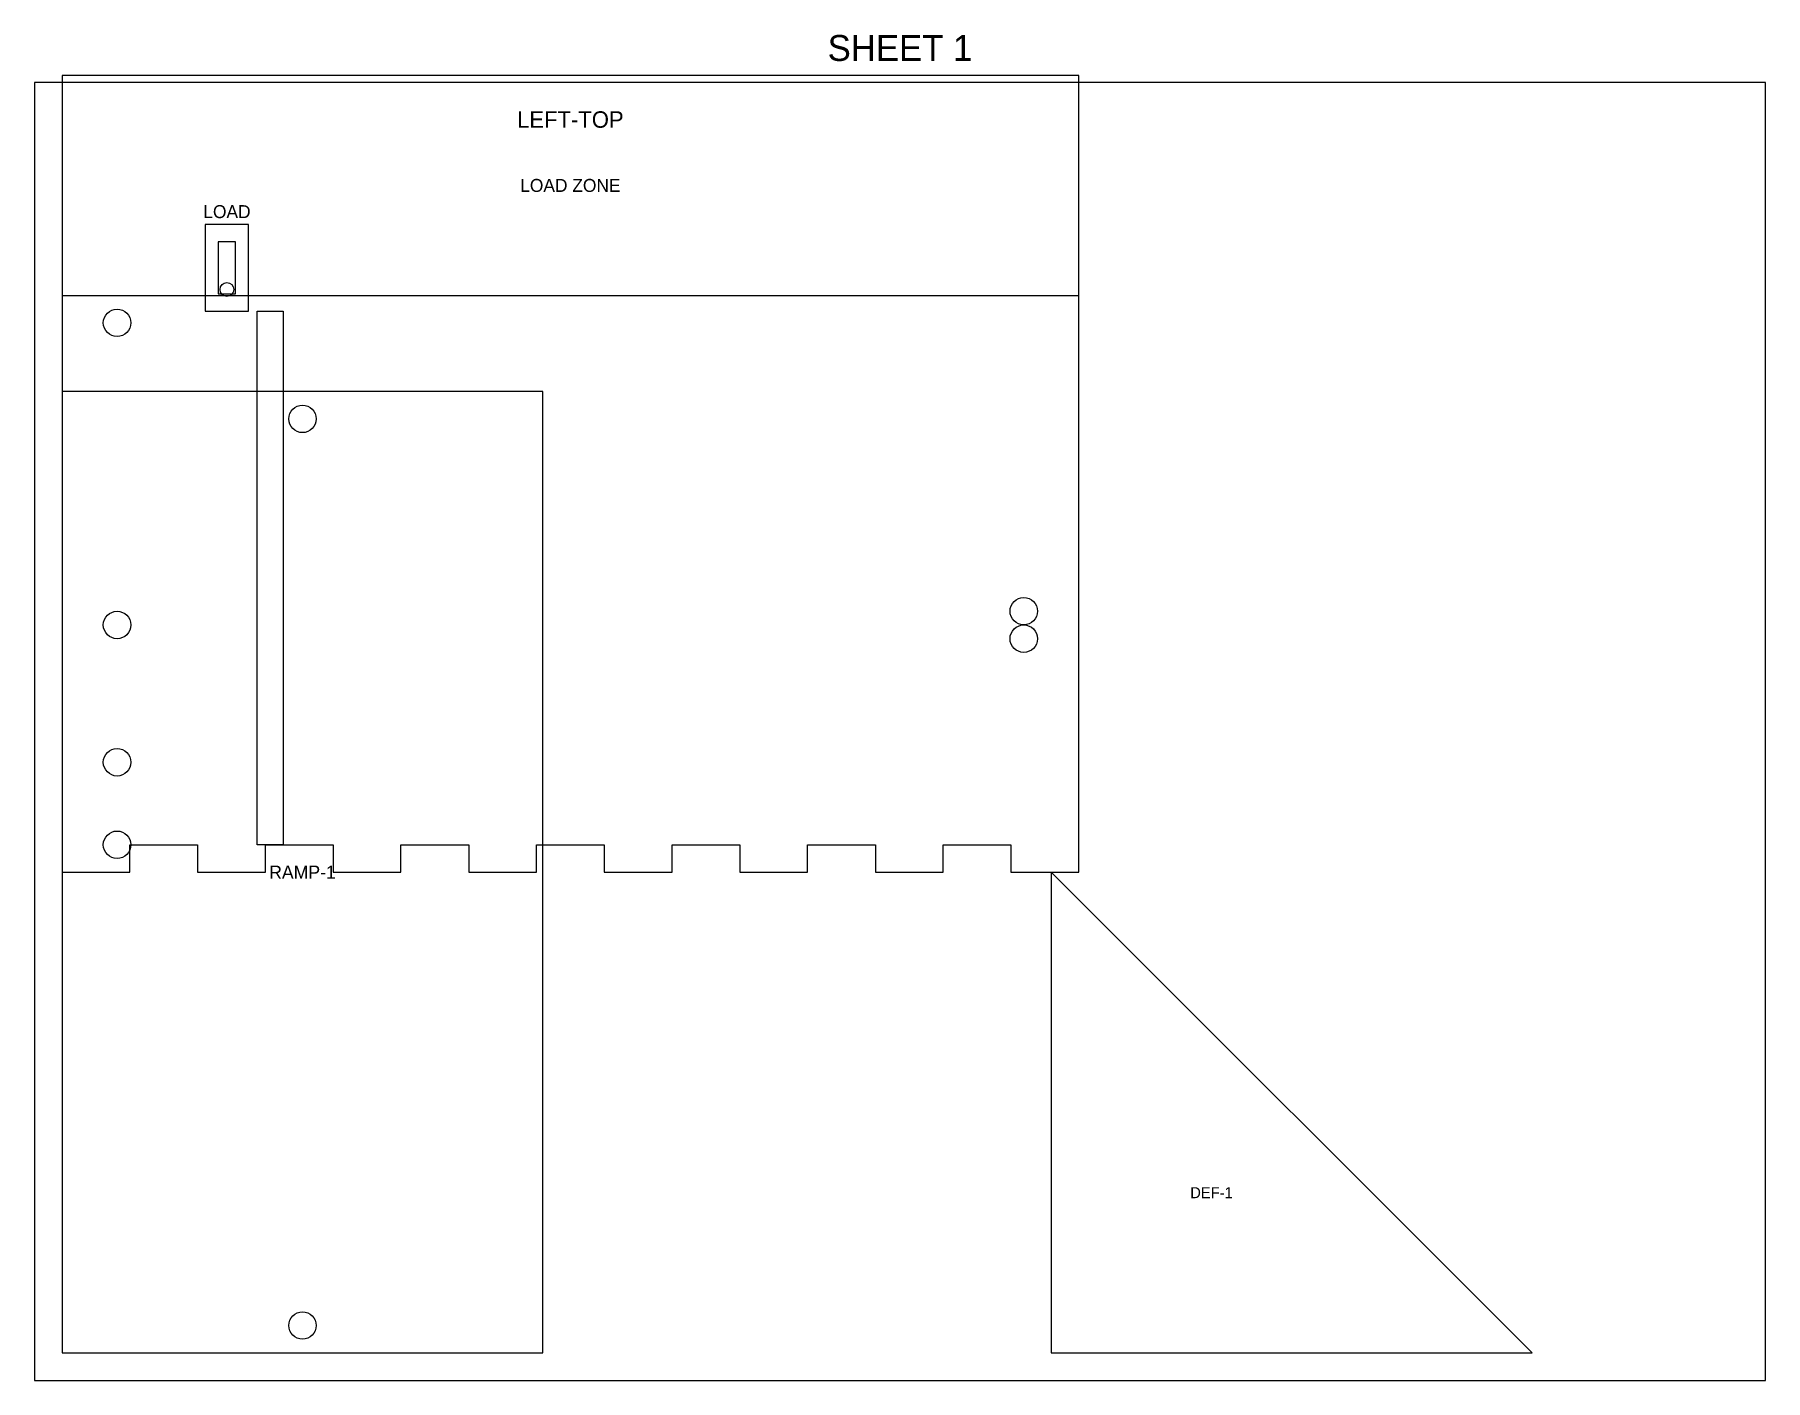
# Model space of a CAD drawing. Header units: millimetres. Extents: x 0 to 400, y 0 to 311.
import ezdxf
from ezdxf.enums import TextEntityAlignment as Align

# ---------------------------------------------------------------- set-up
doc = ezdxf.new("R2010")
doc.units = ezdxf.units.MM
for name, color, linetype in [('BED', 8, 'Continuous'), ('CUT', 7, 'Continuous'), ('ENGRAVE', 4, 'Continuous'), ('HOLES', 5, 'Continuous'), ('SENSOR', 1, 'Continuous'), ('WIRE', 3, 'Continuous')]:
    doc.layers.add(name, color=color, linetype=linetype)

msp = doc.modelspace()

# ---------------------------------------------------------------- linework, layer by layer
at = {"layer": 'BED'}
msp.add_lwpolyline([(0, 0), (400, 0), (400, 300), (0, 300), (0, 0)], dxfattribs=at)
at = {"layer": 'CUT'}
for points in [[(6.35, 123.82), (6.35, 117.47), (22.01, 117.47), (22.01, 123.82), (22.01, 123.82), (37.68, 123.82), (37.68, 123.82), (37.68, 117.47), (53.34, 117.47), (53.34, 123.82), (53.34, 123.82), (69, 123.82), (69, 123.82), (69, 117.47), (84.67, 117.47), (84.67, 123.82), (84.67, 123.82), (100.33, 123.82), (100.33, 123.82), (100.33, 117.47), (115.99, 117.47), (115.99, 123.82), (115.99, 123.82), (131.66, 123.82), (131.66, 123.82), (131.66, 117.47), (147.32, 117.47), (147.32, 123.82), (147.32, 123.82), (162.98, 123.82), (162.98, 123.82), (162.98, 117.47), (178.65, 117.47), (178.65, 123.82), (178.65, 123.82), (194.31, 123.82), (194.31, 123.82), (194.31, 117.47), (209.97, 117.47), (209.97, 123.82), (209.97, 123.82), (225.64, 123.82), (225.64, 123.82), (225.64, 117.47), (241.3, 117.47), (241.3, 123.82), (241.3, 123.82), (241.3, 301.62), (6.35, 301.62), (6.35, 123.82)], [(6.35, 6.35), (117.47, 6.35), (117.47, 228.6), (6.35, 228.6), (6.35, 6.35)], [(234.95, 6.35), (346.07, 6.35), (234.95, 117.47), (234.95, 6.35)]]:
    msp.add_lwpolyline(points, close=True, dxfattribs=at)
at = {"layer": 'ENGRAVE'}
msp.add_line((6.35, 250.82), (241.3, 250.82), dxfattribs=at)
msp.add_lwpolyline([(39.45, 247.17), (49.45, 247.17), (49.45, 267.17), (39.45, 267.17)], close=True, dxfattribs=at)
at = {"layer": 'HOLES'}
for centre in [(19.05, 244.47), (61.91, 222.25), (228.6, 177.8), (19.05, 174.62), (228.6, 171.45), (19.05, 142.88), (19.05, 123.82), (61.91, 12.7)]:
    msp.add_circle(centre, 3.17, dxfattribs=at)
at = {"layer": 'SENSOR'}
msp.add_lwpolyline([(42.45, 251.17), (46.45, 251.17), (46.45, 263.17), (42.45, 263.17)], close=True, dxfattribs=at)
msp.add_circle((44.45, 252.17), 1.6, dxfattribs=at)
at = {"layer": 'WIRE'}
msp.add_lwpolyline([(51.45, 247.17), (57.45, 247.17), (57.45, 123.82), (51.45, 123.82)], close=True, dxfattribs=at)

# ---------------------------------------------------------------- texts
at = {"layer": 'ENGRAVE'}
for s, height, p in [('SHEET 1', 6, (200, 308)), ('LEFT-TOP', 3.81, (123.82, 291.46)), ('LOAD ZONE', 3, (123.82, 276.23)), ('LOAD', 3, (44.45, 270.17)), ('RAMP-1', 3.048, (61.91, 117.47)), ('DEF-1', 2.54, (271.99, 43.39))]:
    msp.add_text(s, height=height, dxfattribs=at).set_placement(p, align=Align.MIDDLE_CENTER)

doc.saveas('drawing.dxf')
